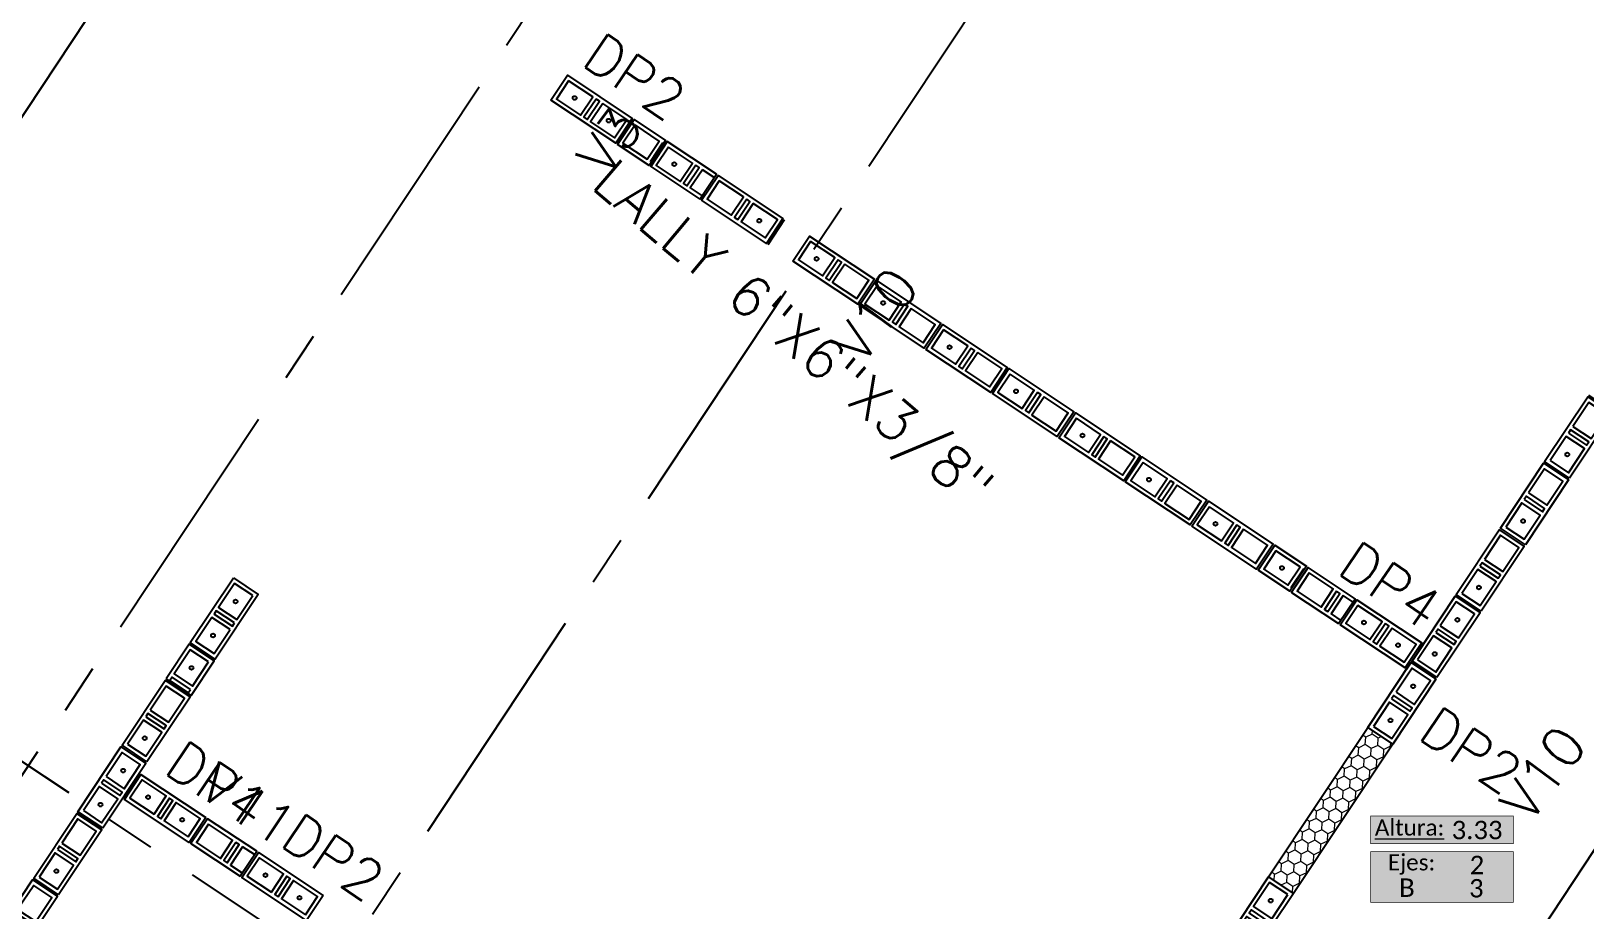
# Model space of a CAD drawing. Header units: metres. Extents: x -32.5 to 8.2, y -20.5 to 12.4.
# Drawn here: x -23.32 to -15.53, y -0.54 to 3.87 of the extents above; entities that cross this region are included whole.
import ezdxf
from ezdxf.enums import TextEntityAlignment as Align
from ezdxf.xclip import XClip

# ---------------------------------------------------------------- set-up
doc = ezdxf.new("R2010")
doc.units = ezdxf.units.M
doc.header["$XCLIPFRAME"] = 2
doc.linetypes.add('CENTER', pattern=[2, 1.25, -0.25, 0.25, -0.25])
for name, color, linetype in [('BLOKS 008', 8, 'Continuous'), ('l1', 1, 'Continuous'), ('N2 Muro de 15cm - Vano puerta', 2, 'Continuous'), ('S-ejes 008', 8, 'CENTER'), ('S-text 003', 3, 'Continuous'), ('TEX5', 4, 'Continuous')]:
    doc.layers.add(name, color=color, linetype=linetype)
doc.styles.add('carlos mini 02', font='calibri.ttf')
doc.styles.add('ROMANS', font='romans')
doc.styles.add('ROTULOS', font='GOTHIC.TTF')
doc.dimstyles.new('DIM_100_2', dxfattribs={"dimtxt": 0.2, "dimasz": 0.1, "dimexe": 0.1, "dimexo": 0.1, "dimgap": 0.15, "dimtad": 0, "dimzin": 0, "dimdsep": 46, "dimtxsty": 'ROTULOS', "dimblk": 'ARCHTICK', "dimcen": 0.1, "dimdle": 0.1, "dimclrd": 256, "dimclre": 256, "dimclrt": 1, "dimaunit": 1, "dimadec": 3, "dimazin": 0, "dimtfac": 1, "dimtix": 1, "dimtmove": 2, "dimatfit": 0, "dimldrblk": 'FLECHA', "dimfxl": 0.25, "dimtvp": 1, "dimtolj": 1, "dimtzin": 0, "dimlwd": -1, "dimlwe": -1, "dimarcsym": 0})

# ---------------------------------------------------------------- blocks, each defined once
blk = doc.blocks.new('*U18')
for points in [[(-0.075, 0.4), (0.075, 0.4), (0.075, 0.01), (-0.075, 0.01)], [(0.055, 0.38), (-0.055, 0.38), (-0.055, 0.235), (0.055, 0.235)], [(0.055, 0.215), (-0.055, 0.215), (-0.055, 0.195), (0.055, 0.195)], [(0.055, 0.175), (-0.055, 0.175), (-0.055, 0.03), (0.055, 0.03)]]:
    blk.add_lwpolyline(points, close=True)
at = {"color": 251}
blk.add_lwpolyline([(-0.075, 0), (0.075, 0)], dxfattribs=at)
at = {"color": 3}
for centre in [(0, 0.3075), (0, 0.1025)]:
    blk.add_circle(centre, 0.00953, dxfattribs=at)
blk = doc.blocks.new('*U137')
for points in [[(-0.075, 0.4), (0.075, 0.4), (0.075, 0.01), (-0.075, 0.01)], [(0.055, 0.38), (-0.055, 0.38), (-0.055, 0.235), (0.055, 0.235)], [(0.055, 0.215), (-0.055, 0.215), (-0.055, 0.195), (0.055, 0.195)], [(0.055, 0.175), (-0.055, 0.175), (-0.055, 0.03), (0.055, 0.03)]]:
    blk.add_lwpolyline(points, close=True)
at = {"color": 251}
blk.add_lwpolyline([(-0.075, 0), (0.075, 0)], dxfattribs=at)
at = {"color": 3}
for centre in [(0, 0.3075), (0, 0.1025)]:
    blk.add_circle(centre, 0.00953, dxfattribs=at)
blk = doc.blocks.new('*U136')
for points in [[(-0.075, 0.4), (0.075, 0.4), (0.075, 0.01), (-0.075, 0.01)], [(0.055, 0.38), (-0.055, 0.38), (-0.055, 0.235), (0.055, 0.235)], [(0.055, 0.215), (-0.055, 0.215), (-0.055, 0.195), (0.055, 0.195)], [(0.055, 0.175), (-0.055, 0.175), (-0.055, 0.03), (0.055, 0.03)]]:
    blk.add_lwpolyline(points, close=True)
at = {"color": 3}
blk.add_circle((0, 0.3075), 0.00953, dxfattribs=at)
blk = doc.blocks.new('*U139')
for points in [[(-0.075, 0.4), (0.075, 0.4), (0.075, 0.01), (-0.075, 0.01)], [(0.055, 0.38), (-0.055, 0.38), (-0.055, 0.235), (0.055, 0.235)], [(0.055, 0.215), (-0.055, 0.215), (-0.055, 0.195), (0.055, 0.195)], [(0.055, 0.175), (-0.055, 0.175), (-0.055, 0.03), (0.055, 0.03)]]:
    blk.add_lwpolyline(points, close=True)
at = {"color": 251}
blk.add_lwpolyline([(-0.075, 0), (0.075, 0)], dxfattribs=at)
at = {"color": 3}
blk.add_circle((0, 0.3075), 0.00953, dxfattribs=at)
blk = doc.blocks.new('*U142')
for points in [[(-0.075, 0.4), (0.075, 0.4), (0.075, 0.01), (-0.075, 0.01)], [(0.055, 0.38), (-0.055, 0.38), (-0.055, 0.235), (0.055, 0.235)], [(0.055, 0.215), (-0.055, 0.215), (-0.055, 0.195), (0.055, 0.195)], [(0.055, 0.175), (-0.055, 0.175), (-0.055, 0.03), (0.055, 0.03)]]:
    blk.add_lwpolyline(points, close=True)
at = {"color": 251}
blk.add_lwpolyline([(-0.075, 0), (0.075, 0)], dxfattribs=at)
at = {"color": 3}
for centre in [(0, 0.3075), (0, 0.1025)]:
    blk.add_circle(centre, 0.00953, dxfattribs=at)
blk = doc.blocks.new('*U15')
for points in [[(-0.075, 0.4), (0.075, 0.4), (0.075, 0.01), (-0.075, 0.01)], [(0.055, 0.38), (-0.055, 0.38), (-0.055, 0.235), (0.055, 0.235)], [(0.055, 0.215), (-0.055, 0.215), (-0.055, 0.195), (0.055, 0.195)], [(0.055, 0.175), (-0.055, 0.175), (-0.055, 0.03), (0.055, 0.03)]]:
    blk.add_lwpolyline(points, close=True)
at = {"color": 251}
blk.add_lwpolyline([(-0.075, 0), (0.075, 0)], dxfattribs=at)
at = {"color": 3}
for centre in [(0, 0.3075), (0, 0.1025)]:
    blk.add_circle(centre, 0.00953, dxfattribs=at)
blk = doc.blocks.new('*U17')
for points in [[(-0.075, 0.4), (0.075, 0.4), (0.075, 0.01), (-0.075, 0.01)], [(0.055, 0.38), (-0.055, 0.38), (-0.055, 0.235), (0.055, 0.235)], [(0.055, 0.215), (-0.055, 0.215), (-0.055, 0.195), (0.055, 0.195)], [(0.055, 0.175), (-0.055, 0.175), (-0.055, 0.03), (0.055, 0.03)]]:
    blk.add_lwpolyline(points, close=True)
blk = doc.blocks.new('*U108')
for points in [[(-0.075, 0.4), (0.075, 0.4), (0.075, 0.01), (-0.075, 0.01)], [(0.055, 0.38), (-0.055, 0.38), (-0.055, 0.235), (0.055, 0.235)], [(0.055, 0.215), (-0.055, 0.215), (-0.055, 0.195), (0.055, 0.195)], [(0.055, 0.175), (-0.055, 0.175), (-0.055, 0.03), (0.055, 0.03)]]:
    blk.add_lwpolyline(points, close=True)
at = {"color": 251}
blk.add_lwpolyline([(-0.075, 0), (0.075, 0)], dxfattribs=at)
at = {"color": 3}
for centre in [(0, 0.3075), (0, 0.1025)]:
    blk.add_circle(centre, 0.00953, dxfattribs=at)
blk = doc.blocks.new('*U172')
for points in [[(-0.075, 0.4), (0.075, 0.4), (0.075, 0.01), (-0.075, 0.01)], [(0.055, 0.38), (-0.055, 0.38), (-0.055, 0.235), (0.055, 0.235)], [(0.055, 0.215), (-0.055, 0.215), (-0.055, 0.195), (0.055, 0.195)], [(0.055, 0.175), (-0.055, 0.175), (-0.055, 0.03), (0.055, 0.03)]]:
    blk.add_lwpolyline(points, close=True)
at = {"color": 251}
blk.add_lwpolyline([(-0.075, 0), (0.075, 0)], dxfattribs=at)
at = {"color": 3}
blk.add_circle((0, 0.3075), 0.00953, dxfattribs=at)
blk = doc.blocks.new('*U171')
for points in [[(-0.075, 0.4), (0.075, 0.4), (0.075, 0.01), (-0.075, 0.01)], [(0.055, 0.38), (-0.055, 0.38), (-0.055, 0.235), (0.055, 0.235)], [(0.055, 0.215), (-0.055, 0.215), (-0.055, 0.195), (0.055, 0.195)], [(0.055, 0.175), (-0.055, 0.175), (-0.055, 0.03), (0.055, 0.03)]]:
    blk.add_lwpolyline(points, close=True)
at = {"color": 251}
blk.add_lwpolyline([(-0.075, 0), (0.075, 0)], dxfattribs=at)
at = {"color": 3}
blk.add_circle((0, 0.3075), 0.00953, dxfattribs=at)
blk = doc.blocks.new('*U170')
for points in [[(-0.075, 0.4), (0.075, 0.4), (0.075, 0.01), (-0.075, 0.01)], [(0.055, 0.38), (-0.055, 0.38), (-0.055, 0.235), (0.055, 0.235)], [(0.055, 0.215), (-0.055, 0.215), (-0.055, 0.195), (0.055, 0.195)], [(0.055, 0.175), (-0.055, 0.175), (-0.055, 0.03), (0.055, 0.03)]]:
    blk.add_lwpolyline(points, close=True)
at = {"color": 251}
blk.add_lwpolyline([(-0.075, 0), (0.075, 0)], dxfattribs=at)
at = {"color": 3}
blk.add_circle((0, 0.3075), 0.00953, dxfattribs=at)
blk = doc.blocks.new('*U147')
for points in [[(-0.075, 0.4), (0.075, 0.4), (0.075, 0.01), (-0.075, 0.01)], [(0.055, 0.38), (-0.055, 0.38), (-0.055, 0.235), (0.055, 0.235)], [(0.055, 0.215), (-0.055, 0.215), (-0.055, 0.195), (0.055, 0.195)], [(0.055, 0.175), (-0.055, 0.175), (-0.055, 0.03), (0.055, 0.03)]]:
    blk.add_lwpolyline(points, close=True)
at = {"color": 251}
blk.add_lwpolyline([(-0.075, 0), (0.075, 0)], dxfattribs=at)
at = {"color": 3}
for centre in [(0, 0.3075), (0, 0.1025)]:
    blk.add_circle(centre, 0.00953, dxfattribs=at)
blk = doc.blocks.new('*U173')
for points in [[(-0.075, 0.4), (0.075, 0.4), (0.075, 0.21), (-0.075, 0.21)], [(0.055, 0.38), (-0.055, 0.38), (-0.055, 0.235), (0.055, 0.235)]]:
    blk.add_lwpolyline(points, close=True)
at = {"color": 251}
blk.add_lwpolyline([(-0.075, 0.2), (0.075, 0.2)], dxfattribs=at)
blk.add_lwpolyline([(0.055, 0.21), (0.055, 0.215), (-0.055, 0.215), (-0.055, 0.21)])
blk = doc.blocks.new('*U175')
for points in [[(-0.075, 0.4), (0.075, 0.4), (0.075, 0.01), (-0.075, 0.01)], [(0.055, 0.38), (-0.055, 0.38), (-0.055, 0.235), (0.055, 0.235)], [(0.055, 0.215), (-0.055, 0.215), (-0.055, 0.195), (0.055, 0.195)], [(0.055, 0.175), (-0.055, 0.175), (-0.055, 0.03), (0.055, 0.03)]]:
    blk.add_lwpolyline(points, close=True)
at = {"color": 251}
blk.add_lwpolyline([(-0.075, 0), (0.075, 0)], dxfattribs=at)
at = {"color": 3}
blk.add_circle((0, 0.1025), 0.00953, dxfattribs=at)
blk = doc.blocks.new('*U183')
for points in [[(-0.075, 0.4), (0.075, 0.4), (0.075, 0.01), (-0.075, 0.01)], [(0.055, 0.38), (-0.055, 0.38), (-0.055, 0.235), (0.055, 0.235)], [(0.055, 0.215), (-0.055, 0.215), (-0.055, 0.195), (0.055, 0.195)], [(0.055, 0.175), (-0.055, 0.175), (-0.055, 0.03), (0.055, 0.03)]]:
    blk.add_lwpolyline(points, close=True)
at = {"color": 251}
blk.add_lwpolyline([(-0.075, 0), (0.075, 0)], dxfattribs=at)
at = {"color": 3}
blk.add_circle((0, 0.3075), 0.00953, dxfattribs=at)
blk = doc.blocks.new('*U174')
for points in [[(-0.075, 0.4), (0.075, 0.4), (0.075, 0.01), (-0.075, 0.01)], [(0.055, 0.38), (-0.055, 0.38), (-0.055, 0.235), (0.055, 0.235)], [(0.055, 0.215), (-0.055, 0.215), (-0.055, 0.195), (0.055, 0.195)], [(0.055, 0.175), (-0.055, 0.175), (-0.055, 0.03), (0.055, 0.03)]]:
    blk.add_lwpolyline(points, close=True)
at = {"color": 3}
blk.add_circle((0, 0.3075), 0.00953, dxfattribs=at)
blk = doc.blocks.new('*U182')
for points in [[(-0.075, 0.4), (0.075, 0.4), (0.075, 0.01), (-0.075, 0.01)], [(0.055, 0.38), (-0.055, 0.38), (-0.055, 0.235), (0.055, 0.235)], [(0.055, 0.215), (-0.055, 0.215), (-0.055, 0.195), (0.055, 0.195)], [(0.055, 0.175), (-0.055, 0.175), (-0.055, 0.03), (0.055, 0.03)]]:
    blk.add_lwpolyline(points, close=True)
at = {"color": 251}
blk.add_lwpolyline([(-0.075, 0), (0.075, 0)], dxfattribs=at)
at = {"color": 3}
blk.add_circle((0, 0.3075), 0.00953, dxfattribs=at)
blk = doc.blocks.new('*U181')
for points in [[(-0.075, 0.4), (0.075, 0.4), (0.075, 0.01), (-0.075, 0.01)], [(0.055, 0.38), (-0.055, 0.38), (-0.055, 0.235), (0.055, 0.235)], [(0.055, 0.215), (-0.055, 0.215), (-0.055, 0.195), (0.055, 0.195)], [(0.055, 0.175), (-0.055, 0.175), (-0.055, 0.03), (0.055, 0.03)]]:
    blk.add_lwpolyline(points, close=True)
at = {"color": 251}
blk.add_lwpolyline([(-0.075, 0), (0.075, 0)], dxfattribs=at)
at = {"color": 3}
blk.add_circle((0, 0.3075), 0.00953, dxfattribs=at)
blk = doc.blocks.new('*U180')
for points in [[(-0.075, 0.4), (0.075, 0.4), (0.075, 0.01), (-0.075, 0.01)], [(0.055, 0.38), (-0.055, 0.38), (-0.055, 0.235), (0.055, 0.235)], [(0.055, 0.215), (-0.055, 0.215), (-0.055, 0.195), (0.055, 0.195)], [(0.055, 0.175), (-0.055, 0.175), (-0.055, 0.03), (0.055, 0.03)]]:
    blk.add_lwpolyline(points, close=True)
at = {"color": 251}
blk.add_lwpolyline([(-0.075, 0), (0.075, 0)], dxfattribs=at)
at = {"color": 3}
blk.add_circle((0, 0.3075), 0.00953, dxfattribs=at)
blk = doc.blocks.new('*U179')
for points in [[(-0.075, 0.4), (0.075, 0.4), (0.075, 0.01), (-0.075, 0.01)], [(0.055, 0.38), (-0.055, 0.38), (-0.055, 0.235), (0.055, 0.235)], [(0.055, 0.215), (-0.055, 0.215), (-0.055, 0.195), (0.055, 0.195)], [(0.055, 0.175), (-0.055, 0.175), (-0.055, 0.03), (0.055, 0.03)]]:
    blk.add_lwpolyline(points, close=True)
at = {"color": 251}
blk.add_lwpolyline([(-0.075, 0), (0.075, 0)], dxfattribs=at)
at = {"color": 3}
blk.add_circle((0, 0.3075), 0.00953, dxfattribs=at)
blk = doc.blocks.new('*U178')
for points in [[(-0.075, 0.4), (0.075, 0.4), (0.075, 0.01), (-0.075, 0.01)], [(0.055, 0.38), (-0.055, 0.38), (-0.055, 0.235), (0.055, 0.235)], [(0.055, 0.215), (-0.055, 0.215), (-0.055, 0.195), (0.055, 0.195)], [(0.055, 0.175), (-0.055, 0.175), (-0.055, 0.03), (0.055, 0.03)]]:
    blk.add_lwpolyline(points, close=True)
at = {"color": 251}
blk.add_lwpolyline([(-0.075, 0), (0.075, 0)], dxfattribs=at)
at = {"color": 3}
blk.add_circle((0, 0.3075), 0.00953, dxfattribs=at)
blk = doc.blocks.new('*U177')
for points in [[(-0.075, 0.4), (0.075, 0.4), (0.075, 0.01), (-0.075, 0.01)], [(0.055, 0.38), (-0.055, 0.38), (-0.055, 0.235), (0.055, 0.235)], [(0.055, 0.215), (-0.055, 0.215), (-0.055, 0.195), (0.055, 0.195)], [(0.055, 0.175), (-0.055, 0.175), (-0.055, 0.03), (0.055, 0.03)]]:
    blk.add_lwpolyline(points, close=True)
at = {"color": 251}
blk.add_lwpolyline([(-0.075, 0), (0.075, 0)], dxfattribs=at)
at = {"color": 3}
blk.add_circle((0, 0.3075), 0.00953, dxfattribs=at)
blk = doc.blocks.new('*U176')
for points in [[(-0.075, 0.4), (0.075, 0.4), (0.075, 0.21), (-0.075, 0.21)], [(0.055, 0.38), (-0.055, 0.38), (-0.055, 0.235), (0.055, 0.235)]]:
    blk.add_lwpolyline(points, close=True)
at = {"color": 251}
blk.add_lwpolyline([(-0.075, 0.2), (0.075, 0.2)], dxfattribs=at)
blk.add_lwpolyline([(0.055, 0.21), (0.055, 0.215), (-0.055, 0.215), (-0.055, 0.21)])
at = {"color": 3}
blk.add_circle((0, 0.3075), 0.00953, dxfattribs=at)
blk = doc.blocks.new('_ArchTick')
at = {"color": 0, "linetype": 'ByBlock', "lineweight": -2, "const_width": 0.15}
blk.add_lwpolyline([(-0.5, -0.5), (0.5, 0.5)], dxfattribs=at)
blk = doc.blocks.new('*D338')
at = {"layer": 'Defpoints', "color": 0, "transparency": 16777216}
for p in [(-19.1323, 5.8999), (-24.8538, 1.1915), (-23.0455, -0.0066)]:
    blk.add_point(p, dxfattribs=at)
at = {"layer": 'l1', "transparency": 16777216}
for p, q in [((-20.8854, 7.1813), (-24.909, 1.1081)), ((-19.2157, 5.9551), (-21.024, 7.1532)), ((-23.1289, 0.0487), (-24.9372, 1.2467))]:
    blk.add_line(p, q, dxfattribs=at)
at = {"layer": 'l1', "linetype": 'ByBlock', "transparency": 16777216, "xscale": 0.1, "yscale": 0.1, "zscale": 0.1}
for p, rotation in [((-20.9406, 7.0979), 56.47439606286956), ((-24.8538, 1.1915), 236.4743960628695)]:
    blk.add_blockref('_ArchTick', p, dxfattribs=dict(at, rotation=rotation))
at = {"layer": 'l1', "color": 1, "transparency": 16777216, "insert": (-23.0723, 4.2607), "char_height": 0.2, "attachment_point": 5, "rotation": 56.4744, "style": 'ROTULOS'}
blk.add_mtext('\\A1;7.09', dxfattribs=at)
blk = doc.blocks.new('FLECHA')
h = blk.add_hatch(color=256)
edge = h.paths.add_edge_path()
edge.add_line((-0.76, -0.716), (-0.346, 0))
edge.add_line((-0.346, 0), (-0.76, 0.716))
edge.add_arc((-0.63, 0.791), 0.15, 30, 210, ccw=False)
edge.add_line((-0.5, 0.866), (0, 0))
edge.add_line((0, 0), (-0.5, -0.866))
edge.add_arc((-0.63, -0.791), 0.15, 150, 330, ccw=False)
blk.add_line((-0.346, 0), (-1.83, 0))
blk.add_lwpolyline([(-0.76, -0.716), (-0.346, 0), (-0.76, 0.716, -1), (-0.5, 0.866), (0, 0), (-0.5, -0.866, -1)], format="xyb", close=True)
blk = doc.blocks.new('*U904')
at = {"linetype": 'Continuous', "lineweight": 0}
h = blk.add_hatch(dxfattribs=at)
h.set_pattern_fill('HONEY', color=256, scale=0.01, angle=86.386, style=0)
h.set_pattern_definition([(86.386, (-0.389527, -0.585989), (-0.0244396, 0.0492635), [0.03175, -0.0635]), (206.386, (-0.389527, -0.585989), (-0.03044364, -0.0457971), [0.03175, -0.0635]), (146.386, (-0.389527, -0.585989), (-0.05488325, 0.00346643), [-0.0635, 0.03175])])
h.paths.add_polyline_path([(-0.0541, 0.036), (0.0541, -0.036), (0.4859, 0.6136), (0.3777, 0.6855)])
at = {"ltscale": 0.02}
h = blk.add_hatch(color=251, dxfattribs=at)
h.dxf.hatch_style = 1
h.paths.add_polyline_path([(0.3899, 0.3009), (1.0099, 0.3009), (1.0099, 0.1809), (0.3899, 0.1809)])
h = blk.add_hatch(color=251, dxfattribs=at)
h.dxf.hatch_style = 1
h.paths.add_polyline_path([(0.3899, 0.1453), (1.0099, 0.1453), (1.0099, -0.0747), (0.3899, -0.0747)])
blk.add_lwpolyline([(0.0541, -0.036), (-0.0541, 0.036), (0.3777, 0.6855), (0.4859, 0.6136)], close=True)
at = {"color": 18, "linetype": 'Continuous', "lineweight": -3, "true_color": 0x000000, "const_width": 0.003}
for points in [[(0.3899, 0.3009), (1.0099, 0.3009), (1.0099, 0.1809), (0.3899, 0.1809)], [(0.3899, 0.1453), (1.0099, 0.1453), (1.0099, -0.0747), (0.3899, -0.0747)]]:
    blk.add_lwpolyline(points, close=True, dxfattribs=at)
at = {"color": 7, "linetype": 'Continuous', "lineweight": 0, "ltscale": 0.02, "char_height": 0.07, "width": 0.534118, "attachment_point": 1, "style": 'carlos mini 02'}
for s, insert in [('{\\LAltura:}', (0.4081, 0.2859)), ('Ejes:', (0.4647, 0.1344))]:
    blk.add_mtext(s, dxfattribs=dict(at, insert=insert))
at = {"linetype": 'Continuous', "lineweight": 0, "style": 'carlos mini 02'}
blk.add_attdef('AL.TU', text='', height=0.08, dxfattribs=at).set_placement((0.8521, 0.1999), align=Align.CENTER)
for tag, p in [('EP2', (0.8515, 0.0881)), ('EP1', (0.5475, -0.0105)), ('EP3', (0.8489, -0.013))]:
    blk.add_attdef(tag, text='', height=0.08, dxfattribs=at).set_placement(p, align=Align.MIDDLE_CENTER)

msp = doc.modelspace()

# ---------------------------------------------------------------- linework, layer by layer
at = {"layer": 'S-ejes 008'}
for p, q in [((-31.7158, -12.4519), (-17.5875, 8.8444)), ((-30.1751, -13.476), (-17.0113, 6.3695)), ((-25.8431, 1.8523), (-12.5774, -6.9658)), ((-26.0717, -16.2036), (-14.4429, 1.3327))]:
    msp.add_line(p, q, dxfattribs=at)

# ---------------------------------------------------------------- block references
at = {"layer": 'BLOKS 008'}
for name, p, rotation in [('*U147', (-20.339, 3.3624), 56.38678812413792), ('*U173', (-20.0058, 3.1409), 56.38678812413792), ('*U175', (-19.5842, 2.8606), 56.38678812413792), ('*U183', (-19.1261, 2.5561), 56.38678812413792), ('*U182', (-18.7929, 2.3347), 56.38678812413792), ('*U181', (-18.4598, 2.1133), 56.38678812413792), ('*U180', (-18.1267, 1.8918), 56.38678812413792), ('*U170', (-15.45, 2.001), 146.3860430344882), ('*U179', (-17.7936, 1.6704), 56.38678812413792), ('*U178', (-17.4605, 1.449), 56.38678812413792), ('*U171', (-15.6715, 1.6678), 146.3860430344882), ('*U177', (-17.1274, 1.2275), 56.38678812413792), ('*U172', (-15.8929, 1.3347), 146.3860430344882), ('*U176', (-16.7942, 1.0061), 56.38678812413792), ('*U137', (-22.464, 0.7524), 326.3852234240132), ('*U147', (-16.3831, 0.7327), 56.38678812413792), ('*U108', (-16.1143, 1.0016), 146.3860430344882), ('*U108', (-16.3358, 0.6685), 146.3860430344882), ('*U139', (-22.5793, 0.5791), 146.3862377185811), ('*U142', (-22.8007, 0.246), 146.3862377185811), ('*U15', (-22.818, 0.0844), 236.386788124138), ('*U139', (-23.0221, -0.0871), 146.3862377185811), ('*U15', (-22.2299, -0.3066), 236.386788124138), ('*U139', (-23.2436, -0.4203), 146.3862377185811), ('*U18', (-17.2769, -0.7472), 326.3781811899535)]:
    msp.add_blockref(name, p, dxfattribs=dict(at, rotation=rotation))
ref = msp.add_blockref('*U174', (-19.8393, 3.0302), dxfattribs=dict(at, rotation=56.38678812413904))
XClip(ref).set_block_clipping_path([(-0.0749999999, 0.1037901479), (0.0749876964, 0.3995034581)])
ref = msp.add_blockref('*U17', (-16.6277, 0.8953), dxfattribs=dict(at, rotation=56.38678812413904))
XClip(ref).set_block_clipping_path([(-0.0749999999, 0.11631045), (0.0749913538, 0.3995034581)])
ref = msp.add_blockref('*U136', (-22.6855, 0.4193), dxfattribs=dict(at, rotation=326.3861084847602))
XClip(ref).set_block_clipping_path([(-0.0749999999, 0.1918928189), (0.0750063249, 0.4)])
ref = msp.add_blockref('*U17', (-22.1435, -0.364), dxfattribs=dict(at, rotation=56.38678812413904))
XClip(ref).set_block_clipping_path([(-0.0749999999, 0.1037901479), (0.0749876964, 0.3995034581)])
at = {"layer": 'N2 Muro de 15cm - Vano puerta', "xscale": 1.153846153850459, "yscale": 1.153846153850459, "zscale": 1.153846153850459, "rotation": 4.336753533296449e-05}
msp.add_blockref('*U904', (-17.0555, -0.4141), dxfattribs=at).add_auto_attribs({'AL.TU': '3.33', 'EP1': 'B', 'EP2': '2', 'EP3': '3'})

# ---------------------------------------------------------------- texts
at = {"style": 'ROMANS'}
for s, rotation, p in [('V3', 53.52415, (-20.4347, 3.1257)), ('V10', 53.52415, (-19.1549, 2.1859)), ('V10', 53.52415, (-15.8086, -0.111)), ('V11', 326.32123, (-22.4925, 0.0445))]:
    msp.add_text(s, height=0.2, rotation=rotation, dxfattribs=at).set_placement(p)
at = {"layer": 'S-text 003', "style": 'ROMANS'}
for s, p in [('DP2', (-20.1297, 3.4069)), ('DP4', (-16.3415, 0.8588)), ('DP2', (-15.9379, 0.0289)), ('DP4', (-22.2221, -0.1419)), ('DP2', (-21.6405, -0.5063))]:
    msp.add_text(s, height=0.2, rotation=325.8929, dxfattribs=at).set_placement(p, align=Align.RIGHT)
at = {"layer": 'TEX5', "style": 'ROMANS'}
msp.add_text('LALLY 6"X6"X3/8"', height=0.2, rotation=319.71872, dxfattribs=at).set_placement((-18.6019, 1.4652), align=Align.RIGHT)

# ---------------------------------------------------------------- dimensions: what is measured, and where the dimension line sits
at = {"layer": 'l1'}
dim = msp.add_aligned_dim(p1=(-19.1323, 5.8999), p2=(-23.0455, -0.0066), distance=-2.1691, dimstyle='DIM_100_2', dxfattribs=at)
dim.commit()
dim.dimension.update_dxf_attribs({"geometry": '*D338', "text_midpoint": (-23.0723, 4.2607)})

doc.saveas('drawing.dxf')
